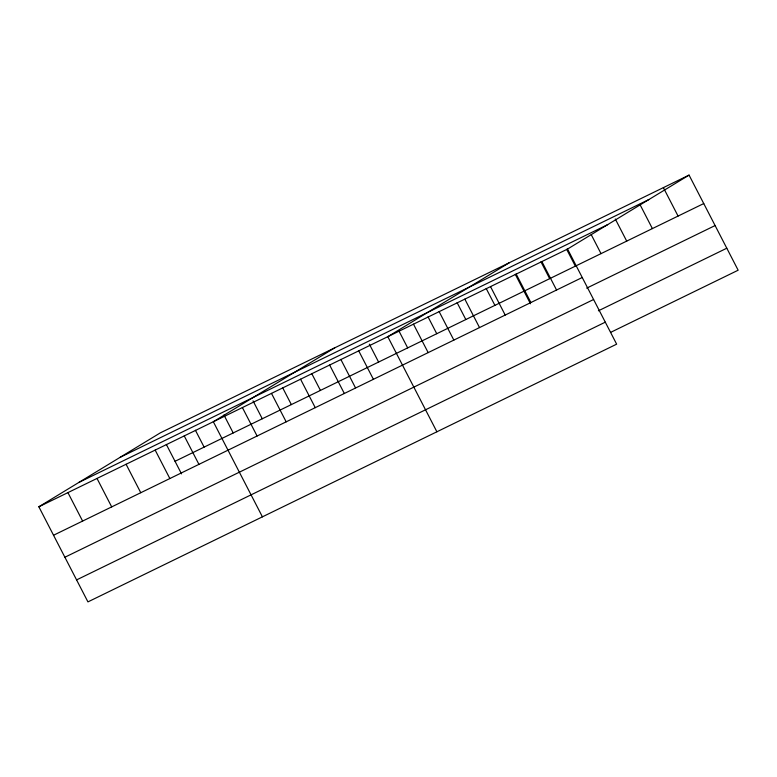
<?xml version="1.0" encoding="UTF-8"?>
<svg xmlns="http://www.w3.org/2000/svg" width="777" height="777" viewBox="0 0 777 777"><rect width="100%" height="100%" fill="white"/><g stroke="black" fill="none" stroke-linecap="round" stroke-linejoin="round"><path stroke-width="1.17" d="M689.063 175.107L567.56 249.048L616.647 344.162L87.937 601.893L38.85 506.789L160.353 432.838L689.063 175.107L738.15 270.211L610.819 332.284M334.829 347.785L213.325 421.736L262.412 516.841M509.304 262.733L387.801 336.684L436.888 431.789M120.26 457.245L648.97 199.504M78.943 482.391L607.653 224.65M38.85 506.789L567.56 249.048M175.039 461.295L703.748 203.555M53.535 535.246L582.245 277.506M586.703 288.141L715.102 225.553M64.889 557.235L593.599 299.504M598.397 310.81L726.796 248.213M76.583 579.904L605.293 322.164M663.383 187.626L678.068 216.074M639.879 204.361L652.389 228.593M615.287 218.988L626.709 241.113M591.239 234.664L601.029 253.632M566.647 249.291L575.349 266.152M541.88 261.567L556.565 290.025M540.967 261.81L549.669 278.671M516.2 274.087L530.885 302.544M515.287 274.33L530.477 303.758M490.52 286.606L505.205 315.064M486.208 288.5L494.91 305.361M464.84 299.126L479.526 327.583M457.129 302.68L465.831 319.541M439.16 311.645L453.846 340.103M428.049 316.851L436.752 333.712M413.481 324.164L428.166 352.612M398.97 331.031L407.672 347.892M369.347 344.153L378.593 362.063M358.721 350.864L373.407 379.312M340.812 359.382L355.458 387.762M329.642 365.035L344.328 393.483M311.732 373.552L320.435 390.413M300.563 379.215L315.248 407.663M282.653 387.733L291.356 404.594M271.484 393.385L286.169 421.833M253.03 400.854L262.276 418.764M242.405 407.566L257.09 436.014M223.951 415.025L233.197 432.944M195.415 430.254L204.118 447.115M184.246 435.916L198.931 464.364M166.336 444.434L181.527 473.863M155.167 450.087L169.852 478.545M126.088 464.267L140.773 492.715M97.008 478.438L111.694 506.895M67.929 492.618L82.615 521.066"/></g></svg>
